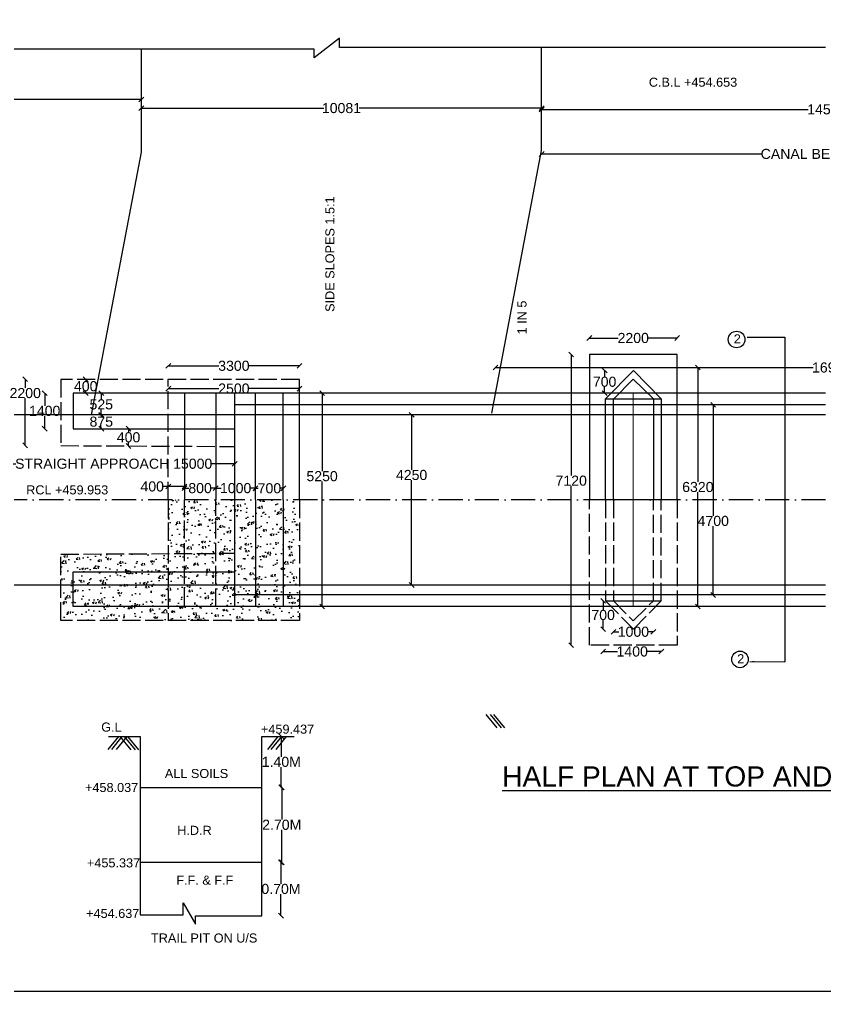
# Model space of a CAD drawing. Header units: millimetres. Extents: x 5124 to 3069731, y 2311 to 45965546.
# Drawn here: x 3014938 to 3030933, y 45928166 to 45947462 of the extents above; entities that cross this region are included whole.
import ezdxf

# ---------------------------------------------------------------- set-up
doc = ezdxf.new("R2010")
doc.units = ezdxf.units.MM
doc.header["$MEASUREMENT"] = 0
doc.linetypes.add('ACAD_ISO02W100', pattern=[15, 12, -3])
doc.linetypes.add('ACAD_ISO10W100', pattern=[18, 12, -3, 0, -3])
for name, color, linetype in [('DIMENSION', 7, 'Continuous'), ('DRAWING', 7, 'Continuous'), ('TEXT', 7, 'Continuous')]:
    doc.layers.add(name, color=color, linetype=linetype)
doc.styles.get("Standard").update_dxf_attribs({"font": 'arial.ttf', "height": 200})
doc.dimstyles.get("Standard").update_dxf_attribs({"dimtxt": 200, "dimasz": 110, "dimexe": 0.18, "dimexo": 0.0625, "dimgap": 0.09, "dimtad": 0, "dimtih": 1, "dimtoh": 1, "dimdec": 0, "dimzin": 0, "dimdsep": 46, "dimtxsty": 'Standard', "dimblk": 'OBLIQUE', "dimcen": 0.09, "dimse1": 1, "dimse2": 1, "dimadec": 0, "dimazin": 0, "dimtfac": 1, "dimtdec": 0, "dimtofl": 0, "dimtmove": 0, "dimatfit": 3, "dimfxl": 1, "dimtolj": 1, "dimtzin": 0, "dimarcsym": 0})

# ---------------------------------------------------------------- blocks, each defined once
blk = doc.blocks.new('_Oblique')
at = {"color": 0, "linetype": 'ByBlock', "lineweight": -2}
blk.add_line((-0.5, -0.5), (0.5, 0.5), dxfattribs=at)
blk = doc.blocks.new('*D52')
at = {"layer": 'Defpoints', "color": 0, "transparency": 16777216}
for p in [(3017357, 45945873), (3011083, 45945680), (3017357, 45945680)]:
    blk.add_point(p, dxfattribs=at)
at = {"layer": 'DIMENSION', "color": 0, "lineweight": -2, "transparency": 16777216}
for p, q in [((3011083, 45945873), (3013920, 45945873)), ((3017357, 45945873), (3014520, 45945873))]:
    blk.add_line(p, q, dxfattribs=at)
at = {"layer": 'DIMENSION', "color": 0, "lineweight": -2, "transparency": 16777216, "xscale": 95, "yscale": 95, "zscale": 95, "rotation": 180}
blk.add_blockref('_Oblique', (3011083, 45945873), dxfattribs=at)
at = {"layer": 'DIMENSION', "color": 0, "lineweight": -2, "transparency": 16777216, "xscale": 95, "yscale": 95, "zscale": 95}
blk.add_blockref('_Oblique', (3017357, 45945873), dxfattribs=at)
at = {"layer": 'DIMENSION', "color": 0, "transparency": 16777216, "insert": (3014220, 45945873), "char_height": 200, "attachment_point": 5}
blk.add_mtext('\\A1;8925', dxfattribs=at)
blk = doc.blocks.new('*D53')
at = {"layer": 'Defpoints', "color": 0, "transparency": 16777216}
for p in [(3017357, 45945852), (3025299, 45945702), (3025299, 45945702)]:
    blk.add_point(p, dxfattribs=at)
at = {"layer": 'DIMENSION', "color": 0, "lineweight": -2, "transparency": 16777216}
for p, q in [((3017357, 45945702), (3020981, 45945702)), ((3025299, 45945702), (3021676, 45945702))]:
    blk.add_line(p, q, dxfattribs=at)
at = {"layer": 'DIMENSION', "color": 0, "lineweight": -2, "transparency": 16777216, "xscale": 95, "yscale": 95, "zscale": 95, "rotation": 180}
blk.add_blockref('_Oblique', (3017357, 45945702), dxfattribs=at)
at = {"layer": 'DIMENSION', "color": 0, "lineweight": -2, "transparency": 16777216, "xscale": 95, "yscale": 95, "zscale": 95}
blk.add_blockref('_Oblique', (3025299, 45945702), dxfattribs=at)
at = {"layer": 'DIMENSION', "color": 0, "transparency": 16777216, "insert": (3021328, 45945702), "char_height": 200, "attachment_point": 5}
blk.add_mtext('\\A1;10081', dxfattribs=at)
blk = doc.blocks.new('*D54')
at = {"layer": 'Defpoints', "color": 0, "transparency": 16777216}
for p in [(3020493, 45940586), (3017892, 45940318), (3020493, 45940318)]:
    blk.add_point(p, dxfattribs=at)
at = {"layer": 'DIMENSION', "color": 0, "lineweight": -2, "transparency": 16777216}
for p, q in [((3017892, 45940586), (3018894, 45940586)), ((3020493, 45940586), (3019491, 45940586))]:
    blk.add_line(p, q, dxfattribs=at)
at = {"layer": 'DIMENSION', "color": 0, "lineweight": -2, "transparency": 16777216, "xscale": 95, "yscale": 95, "zscale": 95, "rotation": 180}
blk.add_blockref('_Oblique', (3017892, 45940586), dxfattribs=at)
at = {"layer": 'DIMENSION', "color": 0, "lineweight": -2, "transparency": 16777216, "xscale": 95, "yscale": 95, "zscale": 95}
blk.add_blockref('_Oblique', (3020493, 45940586), dxfattribs=at)
at = {"layer": 'DIMENSION', "color": 0, "transparency": 16777216, "insert": (3019193, 45940586), "char_height": 200, "attachment_point": 5}
blk.add_mtext('\\A1;3300', dxfattribs=at)
blk = doc.blocks.new('*D55')
at = {"layer": 'Defpoints', "color": 0, "transparency": 16777216}
for p in [(3017892, 45940134), (3020493, 45940134), (3020493, 45940134)]:
    blk.add_point(p, dxfattribs=at)
at = {"layer": 'DIMENSION', "color": 0, "lineweight": -2, "transparency": 16777216}
for p, q in [((3017892, 45940134), (3018892, 45940134)), ((3020493, 45940134), (3019493, 45940134))]:
    blk.add_line(p, q, dxfattribs=at)
at = {"layer": 'DIMENSION', "color": 0, "lineweight": -2, "transparency": 16777216, "xscale": 95, "yscale": 95, "zscale": 95, "rotation": 180}
blk.add_blockref('_Oblique', (3017892, 45940134), dxfattribs=at)
at = {"layer": 'DIMENSION', "color": 0, "lineweight": -2, "transparency": 16777216, "xscale": 95, "yscale": 95, "zscale": 95}
blk.add_blockref('_Oblique', (3020493, 45940134), dxfattribs=at)
at = {"layer": 'DIMENSION', "color": 0, "transparency": 16777216, "insert": (3019193, 45940134), "char_height": 200, "attachment_point": 5}
blk.add_mtext('\\A1;2500', dxfattribs=at)
blk = doc.blocks.new('*D56')
at = {"layer": 'Defpoints', "color": 0, "transparency": 16777216}
for p in [(3017103, 45939338), (3017178, 45939338), (3017178, 45938995)]:
    blk.add_point(p, dxfattribs=at)
at = {"layer": 'DIMENSION', "color": 0, "lineweight": -2, "transparency": 16777216}
for p, q in [((3017103, 45939338), (3017103, 45939269)), ((3017103, 45938995), (3017103, 45939065))]:
    blk.add_line(p, q, dxfattribs=at)
at = {"layer": 'DIMENSION', "color": 0, "lineweight": -2, "transparency": 16777216, "xscale": 95, "yscale": 95, "zscale": 95}
for p, rotation in [((3017103, 45939338), 90), ((3017103, 45938995), 270)]:
    blk.add_blockref('_Oblique', p, dxfattribs=dict(at, rotation=rotation))
at = {"layer": 'DIMENSION', "color": 0, "transparency": 16777216, "insert": (3017103, 45939167), "char_height": 200, "attachment_point": 5}
blk.add_mtext('\\A1;400', dxfattribs=at)
blk = doc.blocks.new('*D57')
at = {"layer": 'Defpoints', "color": 0, "transparency": 16777216}
for p in [(3016562, 45939615), (3016562, 45939615), (3016562, 45939338)]:
    blk.add_point(p, dxfattribs=at)
at = {"layer": 'DIMENSION', "color": 0, "lineweight": -2, "transparency": 16777216}
for p, q in [((3016562, 45939615), (3016562, 45939579)), ((3016562, 45939338), (3016562, 45939374))]:
    blk.add_line(p, q, dxfattribs=at)
at = {"layer": 'DIMENSION', "color": 0, "lineweight": -2, "transparency": 16777216, "xscale": 95, "yscale": 95, "zscale": 95}
for p, rotation in [((3016562, 45939615), 90), ((3016562, 45939338), 270)]:
    blk.add_blockref('_Oblique', p, dxfattribs=dict(at, rotation=rotation))
at = {"layer": 'DIMENSION', "color": 0, "transparency": 16777216, "insert": (3016562, 45939477), "char_height": 200, "attachment_point": 5}
blk.add_mtext('\\A1;875', dxfattribs=at)
blk = doc.blocks.new('*D58')
at = {"layer": 'Defpoints', "color": 0, "transparency": 16777216}
for p in [(3016562, 45940043), (3016562, 45940043), (3016562, 45939597)]:
    blk.add_point(p, dxfattribs=at)
at = {"layer": 'DIMENSION', "color": 0, "lineweight": -2, "transparency": 16777216}
for p, q in [((3016562, 45940043), (3016562, 45939922)), ((3016562, 45939597), (3016562, 45939718))]:
    blk.add_line(p, q, dxfattribs=at)
at = {"layer": 'DIMENSION', "color": 0, "lineweight": -2, "transparency": 16777216, "xscale": 95, "yscale": 95, "zscale": 95}
for p, rotation in [((3016562, 45940043), 90), ((3016562, 45939597), 270)]:
    blk.add_blockref('_Oblique', p, dxfattribs=dict(at, rotation=rotation))
at = {"layer": 'DIMENSION', "color": 0, "transparency": 16777216, "insert": (3016562, 45939820), "char_height": 200, "attachment_point": 5}
blk.add_mtext('\\A1;525', dxfattribs=at)
blk = doc.blocks.new('*D59')
at = {"layer": 'Defpoints', "color": 0, "transparency": 16777216}
for p in [(3016253, 45940318), (3016253, 45940318), (3016253, 45940043)]:
    blk.add_point(p, dxfattribs=at)
at = {"layer": 'DIMENSION', "color": 0, "lineweight": -2, "transparency": 16777216}
for p, q in [((3016253, 45940318), (3016253, 45940283)), ((3016253, 45940043), (3016253, 45940079))]:
    blk.add_line(p, q, dxfattribs=at)
at = {"layer": 'DIMENSION', "color": 0, "lineweight": -2, "transparency": 16777216, "xscale": 95, "yscale": 95, "zscale": 95}
for p, rotation in [((3016253, 45940318), 90), ((3016253, 45940043), 270)]:
    blk.add_blockref('_Oblique', p, dxfattribs=dict(at, rotation=rotation))
at = {"layer": 'DIMENSION', "color": 0, "transparency": 16777216, "insert": (3016253, 45940181), "char_height": 200, "attachment_point": 5}
blk.add_mtext('\\A1;400', dxfattribs=at)
blk = doc.blocks.new('*D60')
at = {"layer": 'Defpoints', "color": 0, "transparency": 16777216}
for p in [(3015439, 45940043), (3016007, 45940043), (3016007, 45939338)]:
    blk.add_point(p, dxfattribs=at)
at = {"layer": 'DIMENSION', "color": 0, "lineweight": -2, "transparency": 16777216}
for p, q in [((3015439, 45940043), (3015439, 45939793)), ((3015439, 45939338), (3015439, 45939589))]:
    blk.add_line(p, q, dxfattribs=at)
at = {"layer": 'DIMENSION', "color": 0, "lineweight": -2, "transparency": 16777216, "xscale": 95, "yscale": 95, "zscale": 95}
for p, rotation in [((3015439, 45940043), 90), ((3015439, 45939338), 270)]:
    blk.add_blockref('_Oblique', p, dxfattribs=dict(at, rotation=rotation))
at = {"layer": 'DIMENSION', "color": 0, "transparency": 16777216, "insert": (3015439, 45939691), "char_height": 200, "attachment_point": 5}
blk.add_mtext('\\A1;1400', dxfattribs=at)
blk = doc.blocks.new('*D61')
at = {"layer": 'Defpoints', "color": 0, "transparency": 16777216}
for p in [(3015990, 45940322), (3015053, 45939007), (3015990, 45939007)]:
    blk.add_point(p, dxfattribs=at)
at = {"layer": 'DIMENSION', "color": 0, "lineweight": -2, "transparency": 16777216}
for p, q in [((3015053, 45940322), (3015053, 45940147)), ((3015053, 45939007), (3015053, 45939943))]:
    blk.add_line(p, q, dxfattribs=at)
at = {"layer": 'DIMENSION', "color": 0, "lineweight": -2, "transparency": 16777216, "xscale": 95, "yscale": 95, "zscale": 95}
for p, rotation in [((3015053, 45940322), 90), ((3015053, 45939007), 270)]:
    blk.add_blockref('_Oblique', p, dxfattribs=dict(at, rotation=rotation))
at = {"layer": 'DIMENSION', "color": 0, "transparency": 16777216, "insert": (3015053, 45940045), "char_height": 200, "attachment_point": 5}
blk.add_mtext('\\A1;2200', dxfattribs=at)
blk = doc.blocks.new('*D62')
at = {"layer": 'Defpoints', "color": 0, "transparency": 16777216}
for p in [(3014408, 45938642), (3019208, 45938642), (3019208, 45938642)]:
    blk.add_point(p, dxfattribs=at)
at = {"layer": 'DIMENSION', "color": 0, "lineweight": -2, "transparency": 16777216}
for p, q in [((3014408, 45938642), (3014865, 45938642)), ((3019208, 45938642), (3018752, 45938642))]:
    blk.add_line(p, q, dxfattribs=at)
at = {"layer": 'DIMENSION', "color": 0, "lineweight": -2, "transparency": 16777216, "xscale": 95, "yscale": 95, "zscale": 95, "rotation": 180}
blk.add_blockref('_Oblique', (3014408, 45938642), dxfattribs=at)
at = {"layer": 'DIMENSION', "color": 0, "lineweight": -2, "transparency": 16777216, "xscale": 95, "yscale": 95, "zscale": 95}
blk.add_blockref('_Oblique', (3019208, 45938642), dxfattribs=at)
at = {"layer": 'DIMENSION', "color": 0, "transparency": 16777216, "insert": (3016808, 45938642), "char_height": 200, "attachment_point": 5}
blk.add_mtext('\\A1;STRAIGHT APPROACH 15000', dxfattribs=at)
blk = doc.blocks.new('*D63')
at = {"layer": 'Defpoints', "color": 0, "transparency": 16777216}
for p in [(3017892, 45938209), (3017892, 45938191), (3018211, 45938209)]:
    blk.add_point(p, dxfattribs=at)
at = {"layer": 'DIMENSION', "color": 0, "lineweight": -2, "transparency": 16777216}
for p, q in [((3017892, 45938191), (3017797, 45938191)), ((3018211, 45938191), (3017892, 45938191))]:
    blk.add_line(p, q, dxfattribs=at)
at = {"layer": 'DIMENSION', "color": 0, "lineweight": -2, "transparency": 16777216, "xscale": 95, "yscale": 95, "zscale": 95, "rotation": 180}
blk.add_blockref('_Oblique', (3017892, 45938191), dxfattribs=at)
at = {"layer": 'DIMENSION', "color": 0, "lineweight": -2, "transparency": 16777216, "xscale": 95, "yscale": 95, "zscale": 95}
blk.add_blockref('_Oblique', (3018211, 45938191), dxfattribs=at)
at = {"layer": 'DIMENSION', "color": 0, "transparency": 16777216, "insert": (3017572, 45938191), "char_height": 200, "attachment_point": 5}
blk.add_mtext('\\A1;400', dxfattribs=at)
blk = doc.blocks.new('*D64')
at = {"layer": 'Defpoints', "color": 0, "transparency": 16777216}
for p in [(3018211, 45938191), (3018832, 45938158), (3018832, 45938158)]:
    blk.add_point(p, dxfattribs=at)
at = {"layer": 'DIMENSION', "color": 0, "lineweight": -2, "transparency": 16777216}
for p, q in [((3018211, 45938158), (3018301, 45938158)), ((3018832, 45938158), (3018743, 45938158))]:
    blk.add_line(p, q, dxfattribs=at)
at = {"layer": 'DIMENSION', "color": 0, "lineweight": -2, "transparency": 16777216, "xscale": 95, "yscale": 95, "zscale": 95, "rotation": 180}
blk.add_blockref('_Oblique', (3018211, 45938158), dxfattribs=at)
at = {"layer": 'DIMENSION', "color": 0, "lineweight": -2, "transparency": 16777216, "xscale": 95, "yscale": 95, "zscale": 95}
blk.add_blockref('_Oblique', (3018832, 45938158), dxfattribs=at)
at = {"layer": 'DIMENSION', "color": 0, "transparency": 16777216, "insert": (3018522, 45938158), "char_height": 200, "attachment_point": 5}
blk.add_mtext('\\A1;800', dxfattribs=at)
blk = doc.blocks.new('*D65')
at = {"layer": 'Defpoints', "color": 0, "transparency": 16777216}
for p in [(3018832, 45938158), (3019623, 45938158), (3019623, 45938158)]:
    blk.add_point(p, dxfattribs=at)
at = {"layer": 'DIMENSION', "color": 0, "lineweight": -2, "transparency": 16777216}
for p, q in [((3018832, 45938158), (3018939, 45938158)), ((3019623, 45938158), (3019517, 45938158))]:
    blk.add_line(p, q, dxfattribs=at)
at = {"layer": 'DIMENSION', "color": 0, "lineweight": -2, "transparency": 16777216, "xscale": 95, "yscale": 95, "zscale": 95, "rotation": 180}
blk.add_blockref('_Oblique', (3018832, 45938158), dxfattribs=at)
at = {"layer": 'DIMENSION', "color": 0, "lineweight": -2, "transparency": 16777216, "xscale": 95, "yscale": 95, "zscale": 95}
blk.add_blockref('_Oblique', (3019623, 45938158), dxfattribs=at)
at = {"layer": 'DIMENSION', "color": 0, "transparency": 16777216, "insert": (3019228, 45938158), "char_height": 200, "attachment_point": 5}
blk.add_mtext('\\A1;1000', dxfattribs=at)
blk = doc.blocks.new('*D66')
at = {"layer": 'Defpoints', "color": 0, "transparency": 16777216}
for p in [(3019623, 45938158), (3020173, 45938158), (3020173, 45938155)]:
    blk.add_point(p, dxfattribs=at)
at = {"layer": 'DIMENSION', "color": 0, "lineweight": -2, "transparency": 16777216}
for p, q in [((3019623, 45938155), (3019678, 45938155)), ((3020173, 45938155), (3020118, 45938155))]:
    blk.add_line(p, q, dxfattribs=at)
at = {"layer": 'DIMENSION', "color": 0, "lineweight": -2, "transparency": 16777216, "xscale": 95, "yscale": 95, "zscale": 95, "rotation": 180}
blk.add_blockref('_Oblique', (3019623, 45938155), dxfattribs=at)
at = {"layer": 'DIMENSION', "color": 0, "lineweight": -2, "transparency": 16777216, "xscale": 95, "yscale": 95, "zscale": 95}
blk.add_blockref('_Oblique', (3020173, 45938155), dxfattribs=at)
at = {"layer": 'DIMENSION', "color": 0, "transparency": 16777216, "insert": (3019898, 45938155), "char_height": 200, "attachment_point": 5}
blk.add_mtext('\\A1;700', dxfattribs=at)
blk = doc.blocks.new('*D67')
at = {"layer": 'Defpoints', "color": 0, "transparency": 16777216}
for p in [(3020943, 45940043), (3020943, 45940043), (3020943, 45935807)]:
    blk.add_point(p, dxfattribs=at)
at = {"layer": 'DIMENSION', "color": 0, "lineweight": -2, "transparency": 16777216}
for p, q in [((3020943, 45940043), (3020943, 45938497)), ((3020943, 45935807), (3020943, 45938292))]:
    blk.add_line(p, q, dxfattribs=at)
at = {"layer": 'DIMENSION', "color": 0, "lineweight": -2, "transparency": 16777216, "xscale": 95, "yscale": 95, "zscale": 95}
for p, rotation in [((3020943, 45940043), 90), ((3020943, 45935807), 270)]:
    blk.add_blockref('_Oblique', p, dxfattribs=dict(at, rotation=rotation))
at = {"layer": 'DIMENSION', "color": 0, "transparency": 16777216, "insert": (3020943, 45938395), "char_height": 200, "attachment_point": 5}
blk.add_mtext('\\A1;5250', dxfattribs=at)
blk = doc.blocks.new('*D68')
at = {"layer": 'Defpoints', "color": 0, "transparency": 16777216}
for p in [(3022720, 45939615), (3023211, 45939615), (3023211, 45936236)]:
    blk.add_point(p, dxfattribs=at)
at = {"layer": 'DIMENSION', "color": 0, "lineweight": -2, "transparency": 16777216}
for p, q in [((3022720, 45939615), (3022720, 45938521)), ((3022720, 45936236), (3022720, 45938316))]:
    blk.add_line(p, q, dxfattribs=at)
at = {"layer": 'DIMENSION', "color": 0, "lineweight": -2, "transparency": 16777216, "xscale": 95, "yscale": 95, "zscale": 95}
for p, rotation in [((3022720, 45939615), 90), ((3022720, 45936236), 270)]:
    blk.add_blockref('_Oblique', p, dxfattribs=dict(at, rotation=rotation))
at = {"layer": 'DIMENSION', "color": 0, "transparency": 16777216, "insert": (3022720, 45938419), "char_height": 200, "attachment_point": 5}
blk.add_mtext('\\A1;4250', dxfattribs=at)
blk = doc.blocks.new('*D69')
at = {"layer": 'Defpoints', "color": 0, "transparency": 16777216}
for p in [(3027988, 45941138), (3026246, 45940810), (3027988, 45940810)]:
    blk.add_point(p, dxfattribs=at)
at = {"layer": 'DIMENSION', "color": 0, "lineweight": -2, "transparency": 16777216}
for p, q in [((3026246, 45941138), (3026817, 45941138)), ((3027988, 45941138), (3027417, 45941138))]:
    blk.add_line(p, q, dxfattribs=at)
at = {"layer": 'DIMENSION', "color": 0, "lineweight": -2, "transparency": 16777216, "xscale": 95, "yscale": 95, "zscale": 95, "rotation": 180}
blk.add_blockref('_Oblique', (3026246, 45941138), dxfattribs=at)
at = {"layer": 'DIMENSION', "color": 0, "lineweight": -2, "transparency": 16777216, "xscale": 95, "yscale": 95, "zscale": 95}
blk.add_blockref('_Oblique', (3027988, 45941138), dxfattribs=at)
at = {"layer": 'DIMENSION', "color": 0, "transparency": 16777216, "insert": (3027117, 45941138), "char_height": 200, "attachment_point": 5}
blk.add_mtext('\\A1;2200', dxfattribs=at)
blk = doc.blocks.new('*D70')
at = {"layer": 'Defpoints', "color": 0, "transparency": 16777216}
for p in [(3026527, 45940495), (3026549, 45940495), (3026524, 45940043)]:
    blk.add_point(p, dxfattribs=at)
at = {"layer": 'DIMENSION', "color": 0, "lineweight": -2, "transparency": 16777216}
for p, q in [((3026549, 45940495), (3026549, 45940371)), ((3026549, 45940043), (3026549, 45940167))]:
    blk.add_line(p, q, dxfattribs=at)
at = {"layer": 'DIMENSION', "color": 0, "lineweight": -2, "transparency": 16777216, "xscale": 95, "yscale": 95, "zscale": 95}
for p, rotation in [((3026549, 45940495), 90), ((3026549, 45940043), 270)]:
    blk.add_blockref('_Oblique', p, dxfattribs=dict(at, rotation=rotation))
at = {"layer": 'DIMENSION', "color": 0, "transparency": 16777216, "insert": (3026549, 45940269), "char_height": 200, "attachment_point": 5}
blk.add_mtext('\\A1;700', dxfattribs=at)
blk = doc.blocks.new('*D71')
at = {"layer": 'Defpoints', "color": 0, "transparency": 16777216}
for p in [(3037721, 45940552), (3024384, 45940043), (3037721, 45940035)]:
    blk.add_point(p, dxfattribs=at)
at = {"layer": 'DIMENSION', "color": 0, "lineweight": -2, "transparency": 16777216}
for p, q in [((3024384, 45940552), (3030686, 45940552)), ((3037721, 45940552), (3031419, 45940552))]:
    blk.add_line(p, q, dxfattribs=at)
at = {"layer": 'DIMENSION', "color": 0, "lineweight": -2, "transparency": 16777216, "xscale": 95, "yscale": 95, "zscale": 95, "rotation": 180}
blk.add_blockref('_Oblique', (3024384, 45940552), dxfattribs=at)
at = {"layer": 'DIMENSION', "color": 0, "lineweight": -2, "transparency": 16777216, "xscale": 95, "yscale": 95, "zscale": 95}
blk.add_blockref('_Oblique', (3037721, 45940552), dxfattribs=at)
at = {"layer": 'DIMENSION', "color": 0, "transparency": 16777216, "insert": (3031053, 45940552), "char_height": 200, "attachment_point": 5}
blk.add_mtext('\\A1;16900', dxfattribs=at)
blk = doc.blocks.new('*D72')
at = {"layer": 'Defpoints', "color": 0, "transparency": 16777216}
for p in [(3026246, 45940810), (3025886, 45935040), (3026246, 45935040)]:
    blk.add_point(p, dxfattribs=at)
at = {"layer": 'DIMENSION', "color": 0, "lineweight": -2, "transparency": 16777216}
for p, q in [((3025886, 45940810), (3025886, 45938408)), ((3025886, 45935040), (3025886, 45938203))]:
    blk.add_line(p, q, dxfattribs=at)
at = {"layer": 'DIMENSION', "color": 0, "lineweight": -2, "transparency": 16777216, "xscale": 95, "yscale": 95, "zscale": 95}
for p, rotation in [((3025886, 45940810), 90), ((3025886, 45935040), 270)]:
    blk.add_blockref('_Oblique', p, dxfattribs=dict(at, rotation=rotation))
at = {"layer": 'DIMENSION', "color": 0, "transparency": 16777216, "insert": (3025886, 45938306), "char_height": 200, "attachment_point": 5}
blk.add_mtext('\\A1;7120', dxfattribs=at)
blk = doc.blocks.new('*D73')
at = {"layer": 'Defpoints', "color": 0, "transparency": 16777216}
for p in [(3026569, 45935921), (3026520, 45935359), (3027120, 45935359)]:
    blk.add_point(p, dxfattribs=at)
at = {"layer": 'DIMENSION', "color": 0, "lineweight": -2, "transparency": 16777216}
for p, q in [((3026520, 45935921), (3026520, 45935742)), ((3026520, 45935359), (3026520, 45935538))]:
    blk.add_line(p, q, dxfattribs=at)
at = {"layer": 'DIMENSION', "color": 0, "lineweight": -2, "transparency": 16777216, "xscale": 95, "yscale": 95, "zscale": 95}
for p, rotation in [((3026520, 45935921), 90), ((3026520, 45935359), 270)]:
    blk.add_blockref('_Oblique', p, dxfattribs=dict(at, rotation=rotation))
at = {"layer": 'DIMENSION', "color": 0, "transparency": 16777216, "insert": (3026520, 45935640), "char_height": 200, "attachment_point": 5}
blk.add_mtext('\\A1;700', dxfattribs=at)
blk = doc.blocks.new('*D74')
at = {"layer": 'Defpoints', "color": 0, "transparency": 16777216}
for p in [(3026724, 45935921), (3027516, 45935921), (3027516, 45935307)]:
    blk.add_point(p, dxfattribs=at)
at = {"layer": 'DIMENSION', "color": 0, "lineweight": -2, "transparency": 16777216}
for p, q in [((3026724, 45935307), (3026831, 45935307)), ((3027516, 45935307), (3027409, 45935307))]:
    blk.add_line(p, q, dxfattribs=at)
at = {"layer": 'DIMENSION', "color": 0, "lineweight": -2, "transparency": 16777216, "xscale": 95, "yscale": 95, "zscale": 95, "rotation": 180}
blk.add_blockref('_Oblique', (3026724, 45935307), dxfattribs=at)
at = {"layer": 'DIMENSION', "color": 0, "lineweight": -2, "transparency": 16777216, "xscale": 95, "yscale": 95, "zscale": 95}
blk.add_blockref('_Oblique', (3027516, 45935307), dxfattribs=at)
at = {"layer": 'DIMENSION', "color": 0, "transparency": 16777216, "insert": (3027120, 45935307), "char_height": 200, "attachment_point": 5}
blk.add_mtext('\\A1;1000', dxfattribs=at)
blk = doc.blocks.new('*D75')
at = {"layer": 'Defpoints', "color": 0, "transparency": 16777216}
for p in [(3026520, 45935921), (3027674, 45935921), (3027674, 45934915)]:
    blk.add_point(p, dxfattribs=at)
at = {"layer": 'DIMENSION', "color": 0, "lineweight": -2, "transparency": 16777216}
for p, q in [((3026520, 45934915), (3026808, 45934915)), ((3027674, 45934915), (3027386, 45934915))]:
    blk.add_line(p, q, dxfattribs=at)
at = {"layer": 'DIMENSION', "color": 0, "lineweight": -2, "transparency": 16777216, "xscale": 95, "yscale": 95, "zscale": 95, "rotation": 180}
blk.add_blockref('_Oblique', (3026520, 45934915), dxfattribs=at)
at = {"layer": 'DIMENSION', "color": 0, "lineweight": -2, "transparency": 16777216, "xscale": 95, "yscale": 95, "zscale": 95}
blk.add_blockref('_Oblique', (3027674, 45934915), dxfattribs=at)
at = {"layer": 'DIMENSION', "color": 0, "transparency": 16777216, "insert": (3027097, 45934915), "char_height": 200, "attachment_point": 5}
blk.add_mtext('\\A1;1400', dxfattribs=at)
blk = doc.blocks.new('*D76')
at = {"layer": 'Defpoints', "color": 0, "transparency": 16777216}
for p in [(3028202, 45940552), (3028202, 45935807), (3028399, 45935807)]:
    blk.add_point(p, dxfattribs=at)
at = {"layer": 'DIMENSION', "color": 0, "lineweight": -2, "transparency": 16777216}
for p, q in [((3028399, 45940552), (3028399, 45938282)), ((3028399, 45935807), (3028399, 45938077))]:
    blk.add_line(p, q, dxfattribs=at)
at = {"layer": 'DIMENSION', "color": 0, "lineweight": -2, "transparency": 16777216, "xscale": 95, "yscale": 95, "zscale": 95}
for p, rotation in [((3028399, 45940552), 90), ((3028399, 45935807), 270)]:
    blk.add_blockref('_Oblique', p, dxfattribs=dict(at, rotation=rotation))
at = {"layer": 'DIMENSION', "color": 0, "transparency": 16777216, "insert": (3028399, 45938180), "char_height": 200, "attachment_point": 5}
blk.add_mtext('\\A1;6320', dxfattribs=at)
blk = doc.blocks.new('*D77')
at = {"layer": 'Defpoints', "color": 0, "transparency": 16777216}
for p in [(3028705, 45939812), (3028890, 45939812), (3028890, 45936038)]:
    blk.add_point(p, dxfattribs=at)
at = {"layer": 'DIMENSION', "color": 0, "lineweight": -2, "transparency": 16777216}
for p, q in [((3028705, 45939812), (3028705, 45937609)), ((3028705, 45936038), (3028705, 45937404))]:
    blk.add_line(p, q, dxfattribs=at)
at = {"layer": 'DIMENSION', "color": 0, "lineweight": -2, "transparency": 16777216, "xscale": 95, "yscale": 95, "zscale": 95}
for p, rotation in [((3028705, 45939812), 90), ((3028705, 45936038), 270)]:
    blk.add_blockref('_Oblique', p, dxfattribs=dict(at, rotation=rotation))
at = {"layer": 'DIMENSION', "color": 0, "transparency": 16777216, "insert": (3028705, 45937507), "char_height": 200, "attachment_point": 5}
blk.add_mtext('\\A1;4700', dxfattribs=at)
blk = doc.blocks.new('*D89')
at = {"layer": 'Defpoints', "color": 0, "transparency": 16777216}
for p in [(3016562, 45940043), (3045305, 45940043), (3045305, 45939597)]:
    blk.add_point(p, dxfattribs=at)
at = {"layer": 'DIMENSION', "color": 0, "lineweight": -2, "transparency": 16777216}
for p, q in [((3045305, 45940043), (3045305, 45939922)), ((3045305, 45939597), (3045305, 45939718))]:
    blk.add_line(p, q, dxfattribs=at)
at = {"layer": 'DIMENSION', "color": 0, "lineweight": -2, "transparency": 16777216, "xscale": 95, "yscale": 95, "zscale": 95}
for p, rotation in [((3045305, 45940043), 90), ((3045305, 45939597), 270)]:
    blk.add_blockref('_Oblique', p, dxfattribs=dict(at, rotation=rotation))
at = {"layer": 'DIMENSION', "color": 0, "transparency": 16777216, "insert": (3045305, 45939820), "char_height": 200, "attachment_point": 5}
blk.add_mtext('\\A1;525', dxfattribs=at)
blk = doc.blocks.new('*D102')
at = {"layer": 'Defpoints', "color": 0, "transparency": 16777216}
for p in [(3025299, 45945702), (3036616, 45945749), (3036616, 45945676)]:
    blk.add_point(p, dxfattribs=at)
at = {"layer": 'DIMENSION', "color": 0, "lineweight": -2, "transparency": 16777216}
for p, q in [((3025299, 45945676), (3030591, 45945676)), ((3036616, 45945676), (3031324, 45945676))]:
    blk.add_line(p, q, dxfattribs=at)
at = {"layer": 'DIMENSION', "color": 0, "lineweight": -2, "transparency": 16777216, "xscale": 95, "yscale": 95, "zscale": 95, "rotation": 180}
blk.add_blockref('_Oblique', (3025299, 45945676), dxfattribs=at)
at = {"layer": 'DIMENSION', "color": 0, "lineweight": -2, "transparency": 16777216, "xscale": 95, "yscale": 95, "zscale": 95}
blk.add_blockref('_Oblique', (3036616, 45945676), dxfattribs=at)
at = {"layer": 'DIMENSION', "color": 0, "transparency": 16777216, "insert": (3030958, 45945676), "char_height": 200, "attachment_point": 5}
blk.add_mtext('\\A1;14500', dxfattribs=at)
blk = doc.blocks.new('*D103')
at = {"layer": 'Defpoints', "color": 0, "transparency": 16777216}
for p in [(3025299, 45944862), (3036568, 45944862), (3036568, 45944792)]:
    blk.add_point(p, dxfattribs=at)
at = {"layer": 'DIMENSION', "color": 0, "lineweight": -2, "transparency": 16777216}
for p, q in [((3025299, 45944792), (3029663, 45944792)), ((3036568, 45944792), (3032204, 45944792))]:
    blk.add_line(p, q, dxfattribs=at)
at = {"layer": 'DIMENSION', "color": 0, "lineweight": -2, "transparency": 16777216, "xscale": 95, "yscale": 95, "zscale": 95, "rotation": 180}
blk.add_blockref('_Oblique', (3025299, 45944792), dxfattribs=at)
at = {"layer": 'DIMENSION', "color": 0, "lineweight": -2, "transparency": 16777216, "xscale": 95, "yscale": 95, "zscale": 95}
blk.add_blockref('_Oblique', (3036568, 45944792), dxfattribs=at)
at = {"layer": 'DIMENSION', "color": 0, "transparency": 16777216, "insert": (3030934, 45944792), "char_height": 200, "attachment_point": 5}
blk.add_mtext('\\A1;CANAL BED WIDTH', dxfattribs=at)
blk = doc.blocks.new('*D107')
at = {"layer": 'Defpoints', "color": 0, "transparency": 16777216}
for p in [(3019867, 45933231), (3019745, 45932219), (3020134, 45932219)]:
    blk.add_point(p, dxfattribs=at)
at = {"layer": 'DIMENSION', "color": 0, "lineweight": -2, "transparency": 16777216}
for p, q in [((3020134, 45933231), (3020134, 45932827)), ((3020134, 45932219), (3020134, 45932623))]:
    blk.add_line(p, q, dxfattribs=at)
at = {"layer": 'DIMENSION', "color": 0, "lineweight": -2, "transparency": 16777216, "xscale": 95, "yscale": 95, "zscale": 95}
for p, rotation in [((3020134, 45933231), 90), ((3020134, 45932219), 270)]:
    blk.add_blockref('_Oblique', p, dxfattribs=dict(at, rotation=rotation))
at = {"layer": 'DIMENSION', "color": 0, "transparency": 16777216, "insert": (3020134, 45932725), "char_height": 200, "attachment_point": 5}
blk.add_mtext('\\A1;1.40M', dxfattribs=at)
blk = doc.blocks.new('*D108')
at = {"layer": 'Defpoints', "color": 0, "transparency": 16777216}
for p in [(3020134, 45932219), (3019745, 45930732), (3020143, 45930732)]:
    blk.add_point(p, dxfattribs=at)
at = {"layer": 'DIMENSION', "color": 0, "lineweight": -2, "transparency": 16777216}
for p, q in [((3020143, 45932219), (3020143, 45931578)), ((3020143, 45930732), (3020143, 45931373))]:
    blk.add_line(p, q, dxfattribs=at)
at = {"layer": 'DIMENSION', "color": 0, "lineweight": -2, "transparency": 16777216, "xscale": 95, "yscale": 95, "zscale": 95}
for p, rotation in [((3020143, 45932219), 90), ((3020143, 45930732), 270)]:
    blk.add_blockref('_Oblique', p, dxfattribs=dict(at, rotation=rotation))
at = {"layer": 'DIMENSION', "color": 0, "transparency": 16777216, "insert": (3020143, 45931475), "char_height": 200, "attachment_point": 5}
blk.add_mtext('\\A1;2.70M', dxfattribs=at)
blk = doc.blocks.new('*D109')
at = {"layer": 'Defpoints', "color": 0, "transparency": 16777216}
for p in [(3020143, 45930732), (3019745, 45929672), (3020127, 45929672)]:
    blk.add_point(p, dxfattribs=at)
at = {"layer": 'DIMENSION', "color": 0, "lineweight": -2, "transparency": 16777216}
for p, q in [((3020127, 45930732), (3020127, 45930304)), ((3020127, 45929672), (3020127, 45930100))]:
    blk.add_line(p, q, dxfattribs=at)
at = {"layer": 'DIMENSION', "color": 0, "lineweight": -2, "transparency": 16777216, "xscale": 95, "yscale": 95, "zscale": 95}
for p, rotation in [((3020127, 45930732), 90), ((3020127, 45929672), 270)]:
    blk.add_blockref('_Oblique', p, dxfattribs=dict(at, rotation=rotation))
at = {"layer": 'DIMENSION', "color": 0, "transparency": 16777216, "insert": (3020127, 45930202), "char_height": 200, "attachment_point": 5}
blk.add_mtext('\\A1;0.70M', dxfattribs=at)

msp = doc.modelspace()

# ---------------------------------------------------------------- hatches: boundary and pattern name
at = {"layer": 'DRAWING'}
h = msp.add_hatch(dxfattribs=at)
h.set_pattern_fill('AR-CONC', color=256, scale=60, style=0)
h.set_pattern_definition([(50, (0, 0), (430.3561096, -37.651281), [45, -495]), (355, (0, 0), (-83.2508, 451.3152802), [36, -396]), (100.4514, (35.86, -3.14), (347.105629, 413.6637252), [38.244114, -420.685267]), (46.1842, (0, 120), (640.344629, -99.3114086), [67.5, -742.5]), (96.6356, (53.36, 111.7), (560.797623, 584.4707225), [57.366173, -631.0278]), (351.1842, (0, 120), (560.797167, 584.471161), [54, -594]), (21, (60, 90), (358.1442313, -241.5713344), [45, -495]), (326, (60, 90), (145.989199, 435.090027), [36, -396]), (71.4514, (89.85, 69.87), (504.133577, 193.518298), [38.244114, -420.685267]), (37.5, (0, 0), (7.2959132, 199.7363123), [0, -391.2, 0, -402, 0, -397.5]), (7.5, (0, 0), (157.8417225, 236.6470271), [0, -229.2, 0, -382.2, 0, -151.5]), (327.5, (-133.8, 0), (320.2934617, -13.53292304), [0, -150, 0, -468, 0, -621]), (317.5, (-193.8, 0), (349.9117016, 60.0629894), [0, -195, 0, -310.8, 0, -441])])
h.paths.add_polyline_path([(3017892.1, 45936859.1), (3015757.8, 45936847.7), (3015757.8, 45936235.5), (3016007.1, 45936235.5), (3016007.1, 45936498.5), (3017892.1, 45936498.5)])
h.paths.add_polyline_path([(3016007.1, 45936235.5), (3015757.8, 45936235.5), (3015757.8, 45935532.4), (3017892.1, 45935532.4), (3017892.1, 45935807), (3016007.1, 45935807)])
h.paths.add_polyline_path([(3017892.1, 45936235.5), (3016007.1, 45936235.5), (3016007.1, 45935807), (3017892.1, 45935807)], flags=16)
h.paths.add_polyline_path([(3017892.1, 45936498.5), (3016007.1, 45936498.5), (3016007.1, 45936235.5), (3017892.1, 45936235.5)], flags=16)
h.paths.add_polyline_path([(3018211.3, 45936860.8), (3017892.1, 45936859.1), (3017892.1, 45936498.5), (3018211.3, 45936498.5)])
h.paths.add_polyline_path([(3018211.3, 45936498.5), (3017892.1, 45936498.5), (3017892.1, 45936235.5), (3018211.3, 45936235.5)])
h.paths.add_polyline_path([(3018211.3, 45936235.5), (3017892.1, 45936235.5), (3017892.1, 45935807), (3018211.3, 45935807)])
h.paths.add_polyline_path([(3018832.1, 45936235.5), (3018211.3, 45936235.5), (3018211.3, 45935807), (3018832.1, 45935807)])
h.paths.add_polyline_path([(3018832.1, 45936498.5), (3018211.3, 45936498.5), (3018211.3, 45936235.5), (3018832.1, 45936235.5)])
h.paths.add_polyline_path([(3018832.1, 45936864.1), (3018211.3, 45936860.8), (3018211.3, 45936498.5), (3018832.1, 45936498.5)])
h.paths.add_polyline_path([(3019208.4, 45936866.1), (3018832.1, 45936864.1), (3018832.1, 45936498.5), (3019208.4, 45936498.5)])
h.paths.add_polyline_path([(3019208.4, 45936498.5), (3018832.1, 45936498.5), (3018832.1, 45936235.5), (3019208.4, 45936235.5)])
h.paths.add_polyline_path([(3019208.4, 45936235.5), (3018832.1, 45936235.5), (3018832.1, 45935807), (3019208.4, 45935807)])
h.paths.add_polyline_path([(3019623.1, 45936038), (3019208.4, 45936038), (3019208.4, 45935807), (3019623.1, 45935807)])
h.paths.add_polyline_path([(3019623.1, 45936235.5), (3019208.4, 45936235.5), (3019208.4, 45936038), (3019623.1, 45936038)])
h.paths.add_polyline_path([(3020173, 45936038), (3019623.1, 45936038), (3019623.1, 45935807), (3020173, 45935807)])
h.paths.add_polyline_path([(3020173, 45936235.5), (3019623.1, 45936235.5), (3019623.1, 45936038), (3020173, 45936038)])
h.paths.add_polyline_path([(3020493, 45935807), (3017892.1, 45935807), (3017892.1, 45935532.4), (3020493, 45935532.4)])
h.paths.add_polyline_path([(3020493, 45936038), (3020173, 45936038), (3020173, 45935807), (3020493, 45935807)])
h.paths.add_polyline_path([(3020493, 45936235.5), (3020173, 45936235.5), (3020173, 45936038), (3020493, 45936038)])
h.paths.add_polyline_path([(3020493, 45937925.2), (3020173, 45937925.2), (3020173, 45936235.5), (3020493, 45936235.5)])
h.paths.add_polyline_path([(3020173, 45937925.2), (3019623.1, 45937925.2), (3019623.1, 45936235.5), (3020173, 45936235.5)])
h.paths.add_polyline_path([(3019623.1, 45937925.2), (3019208.4, 45937925.2), (3019208.4, 45936235.5), (3019623.1, 45936235.5)])
h.paths.add_polyline_path([(3018832.1, 45937925.2), (3018211.3, 45937925.2), (3018211.3, 45936860.8), (3018832.1, 45936864.1)])
h.paths.add_polyline_path([(3019208.4, 45937925.2), (3018832.1, 45937925.2), (3018832.1, 45936864.1), (3019208.4, 45936866.1)])
h.paths.add_polyline_path([(3018211.3, 45937925.2), (3017892.1, 45937925.2), (3017892.1, 45936859.1), (3018211.3, 45936860.8)])

# ---------------------------------------------------------------- linework, layer by layer
at = {"layer": 'DIMENSION'}
for points in [[(3030125.2, 45941152.5), (3030125.2, 45934710.7)], [(3024193.8, 45933667.3), (3024412.1, 45933400.7)], [(3024275.3, 45933667.3), (3024493.6, 45933400.7)], [(3024347.2, 45933667.3), (3024565.6, 45933400.7)], [(3016901.6, 45933231.1), (3016694.4, 45932972.8)], [(3016702.5, 45933231.1), (3017332.9, 45933231.1), (3017332.9, 45929687.2), (3018187.3, 45929687.2), (3018187.3, 45929925.1), (3018428.2, 45929506.3), (3018428.2, 45929671.6), (3019745.2, 45929671.6), (3019745.2, 45933231.1), (3020388.7, 45933231.1)], [(3016970.6, 45933231.1), (3016763.4, 45932972.8)], [(3017067.3, 45933231.1), (3016860.2, 45932972.8)], [(3016931.6, 45933231.1), (3017150, 45932964.6)], [(3017013.1, 45933231.1), (3017231.4, 45932964.6)], [(3017085, 45933231.1), (3017303.4, 45932964.6)], [(3020066.9, 45933231.1), (3019859.7, 45932972.8)], [(3020135.9, 45933231.1), (3019928.7, 45932972.8)], [(3020232.7, 45933231.1), (3020025.5, 45932972.8)], [(3017332.9, 45932219), (3019745.2, 45932219)], [(3017332.9, 45930732), (3019745.2, 45930732)]]:
    msp.add_lwpolyline(points, dxfattribs=at)
for centre in [(3029167.8, 45941109.1), (3029235.4, 45934759.2)]:
    msp.add_circle(centre, 164.7, dxfattribs=at)
at = {"layer": 'DRAWING'}
for points in [[(3003923.2, 45965545.9), (3069730.8, 45965545.9), (3069730.8, 45928165.9), (3003923.2, 45928165.9)], [(3026569.2, 45939929.4), (3027673.9, 45939929.4), (3027673.9, 45937925.2), (3026569.2, 45937925.2)], [(3026723.9, 45939929.4), (3027516.4, 45939929.4), (3027516.4, 45937925.2), (3026723.9, 45937925.2)]]:
    msp.add_lwpolyline(points, close=True, dxfattribs=at)
for points in [[(3030933.8, 45946906.4), (3021287.2, 45946906.4), (3021287.2, 45947088), (3020783.4, 45946701.4), (3020783.4, 45946874.1), (3010250.9, 45946874.1), (3010250.9, 45947026.8), (3009757.4, 45946679.2), (3009757.4, 45946855.6), (3005467.6, 45946855.6), (3005467.6, 45937501.7), (3005830.1, 45937292.8), (3005248.4, 45937292.8), (3005514, 45937005.6), (3005514, 45934542.9)], [(3016366.6, 45939614.9), (3017357, 45944829.7), (3017357, 45946874.1)], [(3024309.1, 45939647.1), (3025299.5, 45944861.9), (3025299.5, 45946906.4)], [(3027987.5, 45937925.2), (3027987.5, 45940810), (3026246.2, 45940810), (3026246.2, 45937925.2)], [(3026569.2, 45939929.4), (3027120.1, 45940491), (3027673.9, 45939929.4)], [(3020493, 45937925.2), (3020493, 45940318)], [(3026723.9, 45939927.4), (3027112.7, 45940323.7), (3027516.4, 45939929.4)], [(3030933.8, 45940043.5), (3016007.1, 45940043.5)], [(3016007.1, 45940043.5), (3016007.1, 45939614.9)], [(3018211.3, 45940043.5), (3018211.3, 45937925.2)], [(3018832.1, 45940043.5), (3018832.1, 45937925.2)], [(3019623.1, 45937925.2), (3019623.1, 45940043.5)], [(3020173, 45937925.2), (3020173, 45940043.5)], [(3030933.8, 45939812.4), (3019208.4, 45939812.4)], [(3030933.8, 45939614.9), (3005467.6, 45939614.9)], [(3016007.1, 45939614.9), (3016007.1, 45939338.4), (3019208.4, 45939338.4)], [(3019623.1, 45937925.2), (3019623.1, 45935807)], [(3020173, 45937925.2), (3020173, 45935807)], [(3016007.1, 45936235.5), (3016007.1, 45936498.5), (3019208.4, 45936498.5)], [(3030933.8, 45936235.5), (3005467.6, 45936235.5)], [(3016007.1, 45935807), (3016007.1, 45936235.5)], [(3030933.8, 45936038), (3019208.4, 45936038)], [(3030933.8, 45935807), (3016007.1, 45935807)]]:
    msp.add_lwpolyline(points, dxfattribs=at)
at = {"layer": 'DRAWING', "linetype": 'ACAD_ISO02W100', "ltscale": 30}
for points in [[(3020493, 45940318), (3015757.8, 45940318), (3015757.8, 45939002.7), (3019208.4, 45938984.3)], [(3017892.1, 45937925.2), (3017892.1, 45940318)], [(3017892.1, 45937925.2), (3017892.1, 45935532.4)], [(3018211.3, 45935807), (3018211.3, 45937925.2)], [(3018832.1, 45935807), (3018832.1, 45937925.2)], [(3020493, 45937925.2), (3020493, 45935532.4)], [(3027987.5, 45937925.2), (3027987.5, 45935040.4), (3026246.2, 45935040.4), (3026246.2, 45937925.2)], [(3020493, 45935532.4), (3015757.8, 45935532.4), (3015757.8, 45936847.7), (3019208.4, 45936866.1)], [(3026569.2, 45935921), (3027120.1, 45935359.4), (3027673.9, 45935921)], [(3026723.9, 45935923.1), (3027112.7, 45935526.7), (3027516.4, 45935921)]]:
    msp.add_lwpolyline(points, dxfattribs=at)
at = {"layer": 'DRAWING', "const_width": 25}
for points in [[(3019208.4, 45937925.2), (3019208.4, 45940043.5)], [(3027115.9, 45940043.5), (3027115.9, 45937925.2)], [(3019208.4, 45937925.2), (3019208.4, 45935807)], [(3027115.9, 45935807), (3027115.9, 45937925.2)]]:
    msp.add_lwpolyline(points, dxfattribs=at)
at = {"layer": 'DRAWING', "linetype": 'ACAD_ISO10W100', "ltscale": 40}
msp.add_lwpolyline([(3030933.8, 45937925.2), (3004964.6, 45937925.2)], dxfattribs=at)
at = {"layer": 'DRAWING', "linetype": 'ACAD_ISO02W100', "ltscale": 30}
for points in [[(3026569.2, 45935921), (3027673.9, 45935921), (3027673.9, 45937925.2), (3026569.2, 45937925.2)], [(3026723.9, 45935921), (3027516.4, 45935921), (3027516.4, 45937925.2), (3026723.9, 45937925.2)]]:
    msp.add_lwpolyline(points, close=True, dxfattribs=at)

# ---------------------------------------------------------------- texts
at = {"layer": 'TEXT'}
for s, height, p in [('C.B.L +454.653', 180, (3027426.2, 45946126.2)), ('2', 180, (3029112.2, 45941031.9)), ('RCL +459.953', 180, (3015071.4, 45938033.9)), ('2', 180, (3029179.8, 45934682)), ('G.L', 180, (3016560.5, 45933325.7)), ('+459.437', 180, (3019730.4, 45933284.6)), ('ALL SOILS', 180, (3017822.9, 45932404.1)), ('%%UHALF PLAN AT TOP AND HALF PLAN AT BOTTOM', 400, (3024516, 45932235.8)), (' +458.037', 180, (3016169.4, 45932126.4)), ('H.D.R', 180, (3018068.9, 45931275.9)), (' +455.337', 180, (3016207.8, 45930630.2)), ('F.F. & F.F', 180, (3018049.9, 45930287.6)), (' +454.637', 180, (3016191.1, 45929626.7)), ('TRAIL PIT ON U/S', 180, (3017548.7, 45929138.8))]:
    msp.add_text(s, height=height, dxfattribs=at).set_placement(p)
for s, p in [('SIDE SLOPES 1.5:1', (3021188, 45941657)), ('1 IN 5', (3024999.2, 45941210.1))]:
    msp.add_text(s, height=180, rotation=90, dxfattribs=at).set_placement(p)

# ---------------------------------------------------------------- dimensions: what is measured, and where the dimension line sits
at = {"layer": 'DIMENSION'}
for base, p1, p2, text, picture, middle in [((3017357, 45945873.1), (3011083.2, 45945679.9), (3017357, 45945679.9), '8925', '*D52', (3014220.1, 45945873.1)), ((3025299.5, 45945701.5), (3017357, 45945851.9), (3025299.5, 45945702.4), '10081', '*D53', (3021328.2, 45945701.5)), ((3036615.6, 45945675.7), (3025299.5, 45945701.5), (3036615.6, 45945749), '14500', '*D102', (3030957.6, 45945675.7)), ((3036568.1, 45944791.5), (3025299.5, 45944861.9), (3036568.1, 45944861.9), 'CANAL BED WIDTH', '*D103', (3030933.8, 45944791.5)), ((3027987.5, 45941138.3), (3026246.2, 45940810), (3027987.5, 45940810), '2200', '*D69', (3027116.9, 45941138.3)), ((3020493, 45940585.7), (3017892.1, 45940318), (3020493, 45940318), '3300', '*D54', (3019192.6, 45940585.7)), ((3037721.1, 45940552.3), (3024384.4, 45940043.5), (3037721.1, 45940035.2), '16900', '*D71', (3031052.7, 45940552.3)), ((3020493, 45940134), (3017892.1, 45940134), (3020493, 45940134), '2500', '*D55', (3019192.6, 45940134)), ((3019208.4, 45938641.5), (3014408.3, 45938641.5), (3019208.4, 45938641.5), 'STRAIGHT APPROACH 15000', '*D62', (3016808.3, 45938641.5)), ((3017892.1, 45938190.6), (3018211.3, 45938209.4), (3017892.1, 45938209.4), '400', '*D63', (3017572.4, 45938190.6)), ((3018832.1, 45938157.8), (3018211.3, 45938190.6), (3018832.1, 45938157.8), '800', '*D64', (3018521.7, 45938157.8)), ((3019623.1, 45938157.8), (3018832.1, 45938157.8), (3019623.1, 45938157.8), '1000', '*D65', (3019227.6, 45938157.8)), ((3020173, 45938154.6), (3019623.1, 45938157.8), (3020173, 45938157.8), '700', '*D66', (3019898.1, 45938154.6)), ((3027673.9, 45934915.1), (3026520.3, 45935921), (3027673.9, 45935921), '1400', '*D75', (3027097.1, 45934915.1)), ((3027516.4, 45935306.6), (3026723.9, 45935921), (3027516.4, 45935921), '1000', '*D74', (3027120.2, 45935306.6))]:
    dim = msp.add_linear_dim(base=base, p1=p1, p2=p2, text=text, dimstyle='Standard', override={"dimasz": 95, "dimarcsym": 1}, dxfattribs=at)
    dim.commit()
    dim.dimension.update_dxf_attribs({"geometry": picture, "text_midpoint": middle})
for base, p1, p2, text, picture, middle in [((3025885.8, 45935040.4), (3026246.2, 45940810), (3026246.2, 45935040.4), '7120', '*D72', (3025885.8, 45938305.6)), ((3015053, 45939007.1), (3015990.4, 45940322.4), (3015990.4, 45939007.1), '2200', '*D61', (3015053, 45940044.7)), ((3020943.1, 45940043.5), (3020943.1, 45935807), (3020943.1, 45940043.5), '5250', '*D67', (3020943.1, 45938394.6)), ((3028704.6, 45939812.4), (3028889.8, 45936038), (3028889.8, 45939812.4), '4700', '*D77', (3028704.6, 45937506.5)), ((3022720.3, 45939614.9), (3023211.1, 45936235.5), (3023211.1, 45939614.9), '4250', '*D68', (3022720.3, 45938418.6))]:
    dim = msp.add_linear_dim(base=base, p1=p1, p2=p2, angle=90, text=text, dimstyle='Standard', override={"dimasz": 95, "dimarcsym": 1}, dxfattribs=at)
    dim.commit()
    dim.dimension.update_dxf_attribs({"geometry": picture, "text_midpoint": middle, "dimtype": 160})
for base, p1, p2, text, picture, middle in [((3026549.1, 45940494.8), (3026523.7, 45940043.5), (3026526.9, 45940494.8), '700', '*D70', (3026549.1, 45940269.1)), ((3028399.2, 45935807), (3028202.5, 45940552.3), (3028202.5, 45935807), '6320', '*D76', (3028399.2, 45938179.6)), ((3016253.1, 45940318), (3016253.1, 45940043.5), (3016253.1, 45940318), '400', '*D59', (3016253.1, 45940180.7)), ((3015438.9, 45940043.5), (3016007.1, 45939338.4), (3016007.1, 45940043.5), '1400', '*D60', (3015438.9, 45939690.9)), ((3016562.5, 45940043.5), (3016562.5, 45939596.8), (3016562.5, 45940043.5), '525', '*D58', (3016562.5, 45939820.2)), ((3045305.1, 45940043.5), (3045305.1, 45939596.8), (3016562.5, 45940043.5), '525', '*D89', (3045305.1, 45939820.2)), ((3016562.5, 45939614.9), (3016562.5, 45939338.4), (3016562.5, 45939614.9), '875', '*D57', (3016562.5, 45939476.6)), ((3017103.5, 45939338.4), (3017177.7, 45938995.1), (3017177.7, 45939338.4), '400', '*D56', (3017103.5, 45939166.8)), ((3026520.3, 45935359.4), (3026569.2, 45935921), (3027120.1, 45935359.4), '700', '*D73', (3026520.3, 45935640.2)), ((3020133.6, 45932219), (3019866.6, 45933231.1), (3019745.2, 45932219), '1.40M', '*D107', (3020133.6, 45932725.1)), ((3020142.8, 45930732), (3020133.6, 45932219), (3019745.2, 45930732), '2.70M', '*D108', (3020142.8, 45931475.5)), ((3020127.4, 45929671.6), (3020142.8, 45930732), (3019745.2, 45929671.6), '0.70M', '*D109', (3020127.4, 45930201.8))]:
    dim = msp.add_linear_dim(base=base, p1=p1, p2=p2, angle=90, text=text, dimstyle='Standard', override={"dimasz": 95, "dimarcsym": 1}, dxfattribs=at)
    dim.commit()
    dim.dimension.update_dxf_attribs({"geometry": picture, "text_midpoint": middle})

# ---------------------------------------------------------------- leaders
at = {"layer": 'DIMENSION', "path_type": 1}
msp.add_leader([(3029380.8, 45941152.5), (3030125.2, 45941152.5)], dimstyle='Standard', override={"dimasz": 95, "dimgap": 0.09, "dimtad": 0, "dimarcsym": 1}, dxfattribs=at)
at = {"layer": 'DIMENSION'}
msp.add_leader([(3029427.4, 45934715.5), (3030125.2, 45934710.7)], dimstyle='Standard', override={"dimasz": 95, "dimgap": 0.09, "dimtad": 0, "dimarcsym": 1}, dxfattribs=at)

doc.saveas('drawing.dxf')
